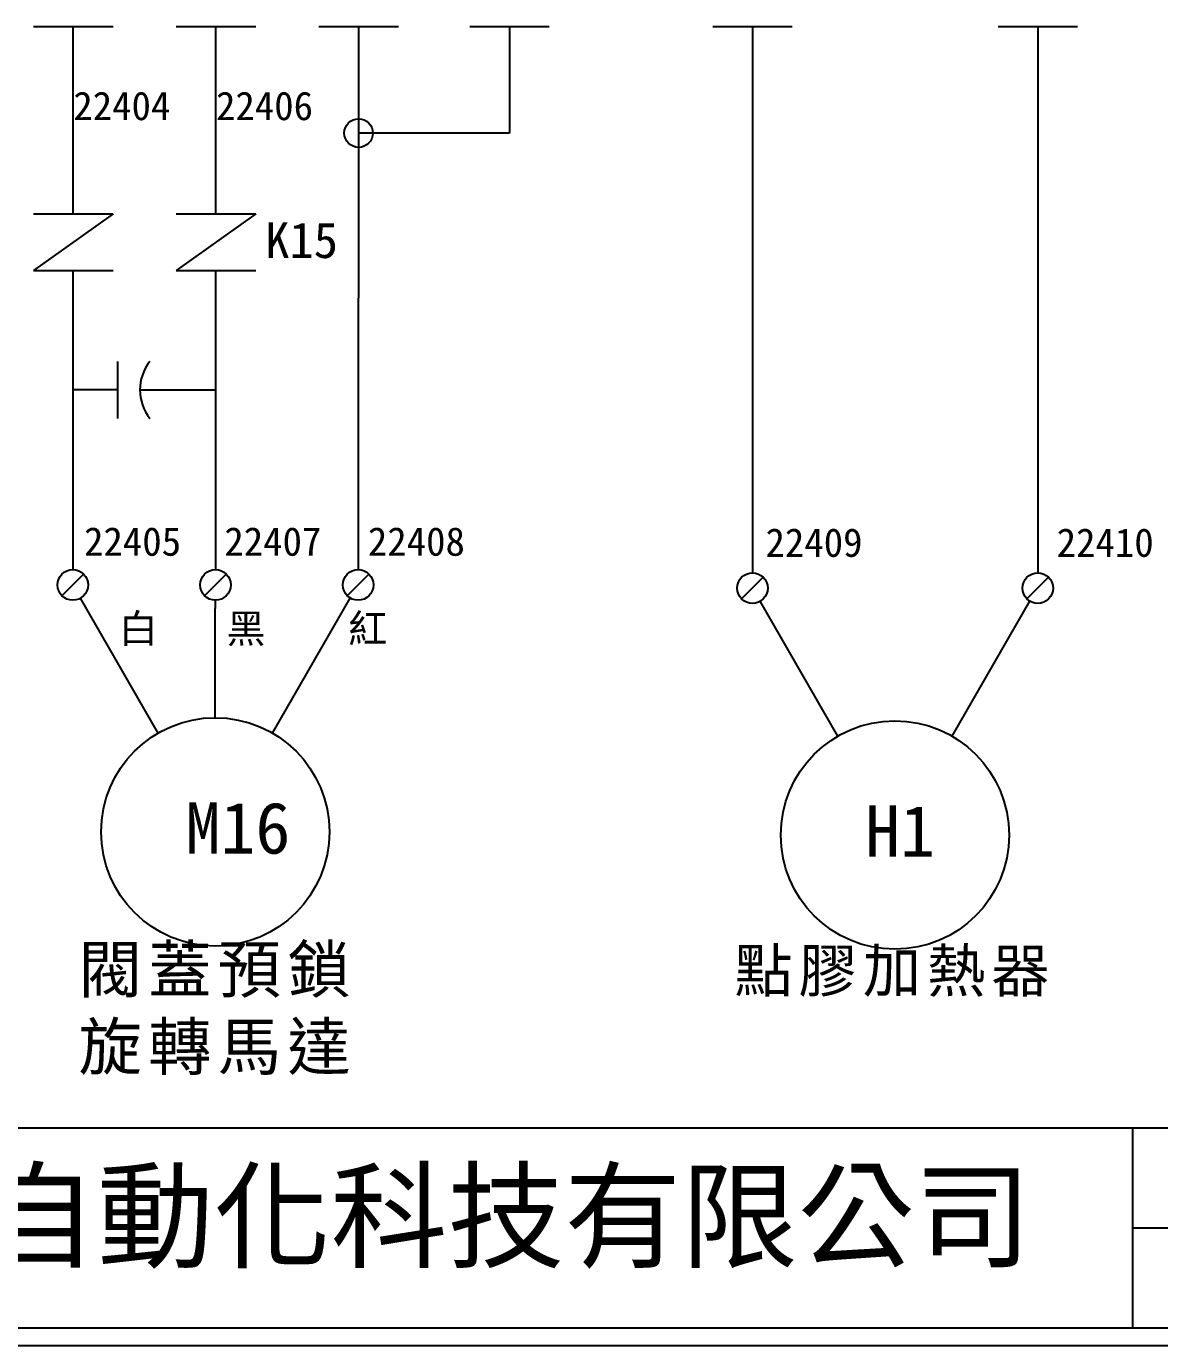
# Model space of a CAD drawing. Extents: x 10 to 297, y 3 to 207.
# Drawn here: x 68.2 to 147.6, y 3 to 95.4 of the extents above; entities that cross this region are included whole.
import ezdxf

# ---------------------------------------------------------------- set-up
doc = ezdxf.new("R2010")
doc.units = 0
doc.layers.get('0').update_dxf_attribs({"linetype": 'CONTINUOUS'})
doc.layers.add('圖框層', color=7, linetype='CONTINUOUS')
doc.layers.add('標尺寸層', color=3, linetype='CONTINUOUS')
doc.styles.add('STSL', font='kaiu.ttf')
doc.styles.add('標楷體', font='kaiu.ttf')

msp = doc.modelspace()

# ---------------------------------------------------------------- linework, layer by layer
for p, q in [((71.484, 82.285), (71.484, 95.419)), ((81.484, 82.285), (81.484, 95.419)), ((91.484, 95.419), (91.448, 57.361)), ((102.055, 95.419), (102.055, 87.934)), ((102.055, 87.934), (91.477, 87.944)), ((91.477, 87.944), (91.477, 87.944)), ((74.268, 82.285), (68.7, 78.312)), ((84.268, 82.285), (78.7, 78.312)), ((71.461, 78.312), (71.446, 57.361)), ((81.461, 78.312), (81.446, 57.361)), ((74.603, 67.949), (74.603, 71.949)), ((74.603, 69.949), (71.455, 69.952)), ((76.153, 69.948), (81.446, 69.948)), ((72.204, 57.047), (70.689, 55.532)), ((82.204, 57.047), (80.689, 55.532)), ((92.204, 57.047), (90.689, 55.532)), ((119.84, 56.826), (118.326, 55.312)), ((139.84, 56.826), (138.326, 55.312)), ((77.435, 45.917), (71.982, 55.362)), ((81.435, 55.219), (81.435, 54.63)), ((81.435, 46.989), (81.435, 54.63)), ((85.435, 45.917), (90.894, 55.372)), ((125.071, 45.697), (119.618, 55.142)), ((133.071, 45.697), (138.53, 55.152))]:
    msp.add_line(p, q)
for centre, radius in [((91.477, 87.944), 1), ((71.446, 56.29), 1.071), ((81.446, 56.29), 1.071), ((91.446, 56.29), 1.071), ((119.083, 56.069), 1.071), ((139.083, 56.069), 1.071), ((81.435, 38.989), 8), ((129.071, 38.768), 8)]:
    msp.add_circle(centre, radius)
msp.add_arc((79.379, 69.953), 3.226, 141.77552, 218.40176)
at = {"layer": '圖框層', "color": 7}
for p, q in [((11.25, 18.25), (295.75, 18.25)), ((145.75, 4.25), (145.75, 18.25)), ((145.75, 11.25), (295.75, 11.25)), ((11.25, 4.25), (295.75, 4.25)), ((10, 3), (297, 3))]:
    msp.add_line(p, q, dxfattribs=at)
at = {"layer": '標尺寸層', "color": 7}
for p, q in [((68.7, 95.419), (74.268, 95.419)), ((78.7, 95.419), (84.268, 95.419)), ((88.7, 95.419), (94.268, 95.419)), ((99.271, 95.419), (104.839, 95.419)), ((116.302, 95.419), (121.87, 95.419)), ((119.086, 95.419), (119.083, 57.14)), ((136.302, 95.419), (141.87, 95.419)), ((139.086, 95.419), (139.083, 57.14)), ((68.7, 82.285), (74.268, 82.285)), ((78.7, 82.285), (84.268, 82.285)), ((68.7, 78.312), (74.268, 78.312)), ((78.7, 78.312), (84.268, 78.312))]:
    msp.add_line(p, q, dxfattribs=at)

# ---------------------------------------------------------------- texts
at = {"color": 0, "attachment_point": 2, "style": '標楷體'}
for s, insert, char_height, width in [('{\\T1.1;閥蓋預鎖\\P旋轉馬達}', (81.608, 30.989), 3.25, 30.80907), ('{\\T1.1;點膠加熱器}', (129.071, 30.768), 3, 33.58387)]:
    msp.add_mtext(s, dxfattribs=dict(at, insert=insert, char_height=char_height, width=width))
at = {"layer": '圖框層', "color": 4, "style": 'STSL'}
for s, height, p in [('22404', 2, (71.484, 88.852)), ('22406', 2, (81.484, 88.852)), ('K15', 2.5, (84.933, 79.19)), ('22405', 2, (72.235, 58.336)), ('22407', 2, (82.069, 58.336)), ('22408', 2, (92.129, 58.336)), ('22409', 2, (119.997, 58.258)), ('22410', 2, (140.406, 58.258)), ('白', 2, (74.675, 52.233)), ('紅', 2, (90.752, 52.233)), ('黑', 2, (82.219, 52.233)), ('M16', 3.6, (79.35, 37.466)), ('H1', 3.6, (126.987, 37.245)), ('泓陞自動化科技有限公司', 6, (48.604, 9.076))]:
    msp.add_text(s, height=height, dxfattribs=at).set_placement(p)

doc.saveas('drawing.dxf')
